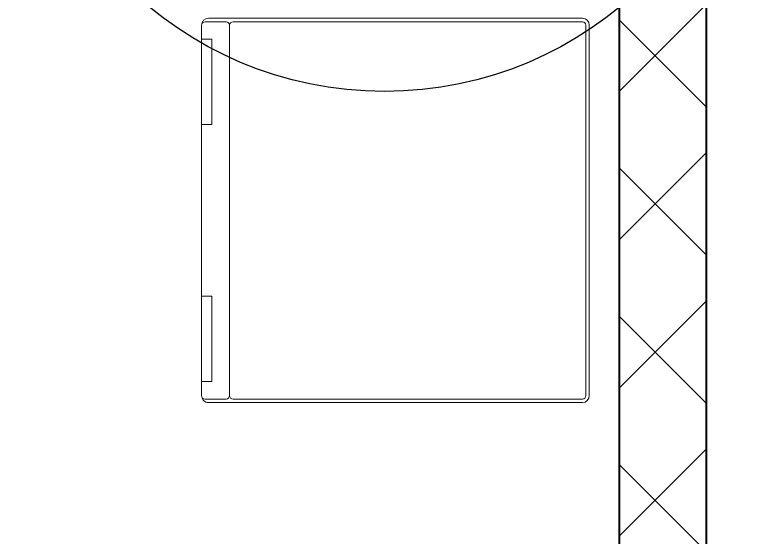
# Model space of a CAD drawing. Header units: millimetres. Extents: x -32954 to 151739, y -65671 to 56243.
# Drawn here: x -3780 to -2722, y -371 to 377 of the extents above; entities that cross this region are included whole.
import ezdxf

# ---------------------------------------------------------------- set-up
doc = ezdxf.new("R2010")
doc.units = ezdxf.units.MM
for name, color, linetype, lineweight in [('M-EQPM', 7, 'Continuous', 9), ('Стены разрез', 7, 'Continuous', 40), ('ТХ_оборудование', 6, 'Continuous', 30)]:
    doc.layers.add(name, color=color, linetype=linetype, lineweight=lineweight)

# ---------------------------------------------------------------- blocks, each defined once
blk = doc.blocks.new('18_Холодильник бытовой - Холодильник-8000927-О_ТХ_Подвал')
at = {"layer": 'M-EQPM'}
for p, q in [((535, 5), (5, 5)), ((5, 5), (535, 5)), ((535, 0), (5, 0)), ((5, 0), (535, 0)), ((-5, -5), (-5, -540)), ((-5, -540), (-5, -5)), ((0, -5), (0, -505)), ((0, -505), (0, -5)), ((540, -505), (540, -5)), ((540, -5), (540, -505)), ((545, -540), (545, -5)), ((545, -5), (545, -540)), ((0, -515), (0, -545)), ((0, -545), (0, -515)), ((535, -510), (5, -510)), ((5, -510), (535, -510)), ((5, -510), (535, -510)), ((535, -510), (5, -510)), ((540, -545), (540, -515)), ((540, -515), (540, -545)), ((25, -550), (25, -535.4)), ((25, -535.4), (147.2, -535.4)), ((25, -535.4), (29, -535.4)), ((29, -535.4), (36.6, -535.4)), ((36.6, -535.4), (129.5, -535.4)), ((129.5, -535.4), (144.3, -535.4)), ((144.3, -535.4), (147.2, -535.4)), ((147.2, -535.4), (147.2, -550)), ((392.8, -550), (392.8, -535.4)), ((392.8, -535.4), (515, -535.4)), ((392.8, -535.4), (395.7, -535.4)), ((395.7, -535.4), (410.5, -535.4)), ((410.5, -535.4), (503.4, -535.4)), ((503.4, -535.4), (511, -535.4)), ((511, -535.4), (515, -535.4)), ((515, -535.4), (515, -550)), ((5, -550), (25, -550)), ((535, -550), (5, -550)), ((5, -550), (535, -550)), ((535, -550), (5, -550)), ((29, -550), (25, -550)), ((36.6, -550), (29, -550)), ((129.5, -550), (36.6, -550)), ((144.3, -550), (129.5, -550)), ((147.2, -550), (144.3, -550)), ((147.2, -550), (392.8, -550)), ((395.7, -550), (392.8, -550)), ((410.5, -550), (395.7, -550)), ((503.4, -550), (410.5, -550)), ((511, -550), (503.4, -550)), ((515, -550), (511, -550)), ((515, -550), (535, -550))]:
    blk.add_line(p, q, dxfattribs=at)
for centre, radius, start, end in [((5, -5), 10, 90, 180), ((5, -5), 10, 90, 180), ((535, -5), 10, 0, 90), ((535, -5), 10, 0, 90), ((535, -5), 5, 0, 90), ((535, -5), 5, 0, 90), ((5, -5), 5, 90, 180), ((5, -5), 5, 90, 180), ((5, -505), 5, 180, 270), ((5, -505), 5, 180, 270), ((535, -505), 5, 270, 0), ((535, -505), 5, 270, 0), ((5, -515), 5, 90, 180), ((5, -515), 5, 90, 180), ((535, -515), 5, 0, 90), ((535, -515), 5, 360, 90), ((5, -540), 10, 180, 270), ((5, -540), 10, 180, 270), ((5, -545), 5, 180, 270), ((5, -545), 5, 180, 270), ((535, -540), 10, 270, 360), ((535, -540), 10, 270, 0), ((535, -545), 5, 270, 0), ((535, -545), 5, 270, 0)]:
    blk.add_arc(centre, radius, start, end, dxfattribs=at)

msp = doc.modelspace()

# ---------------------------------------------------------------- hatches: boundary and pattern name
at = {"layer": 'Стены разрез', "lineweight": 9}
h = msp.add_hatch(dxfattribs=at)
h.set_pattern_fill('FP_2', color=256, style=0, pattern_type=2)
h.set_pattern_definition([(45, (0, 0), (-106.066, 106.066), []), (135, (0, 0), (-106.066, -106.066), [])])
h.paths.add_polyline_path([(-2790.1, -11895), (-2790.1, -5416.2), (-2915.1, -5416.2), (-2915.1, -11895)])
h.paths.add_polyline_path([(-2915.1, -4116.2), (-2790.1, -4116.2), (-2790.1, -3837.5), (-2915.1, -3837.5)])
h.paths.add_polyline_path([(-2790.1, -3712.5), (-2790.1, 2050), (-2915.1, 2050), (-2915.1, -3712.5)])

# ---------------------------------------------------------------- linework, layer by layer
at = {"layer": 'Стены разрез'}
for p, q in [((-2915.1, 2030), (-2915.1, -800)), ((-2790.1, -3712.5), (-2790.1, 2030))]:
    msp.add_line(p, q, dxfattribs=at)
at = {"layer": 'ТХ_оборудование', "color": 1}
msp.add_circle((-3250.8, 796.3), 529.2, dxfattribs=at)

# ---------------------------------------------------------------- block references
at = {"layer": 'M-EQPM', "rotation": 269.9999999999985}
msp.add_blockref('18_Холодильник бытовой - Холодильник-8000927-О_ТХ_Подвал', (-2962.6, 366.8), dxfattribs=at)

doc.saveas('drawing.dxf')
